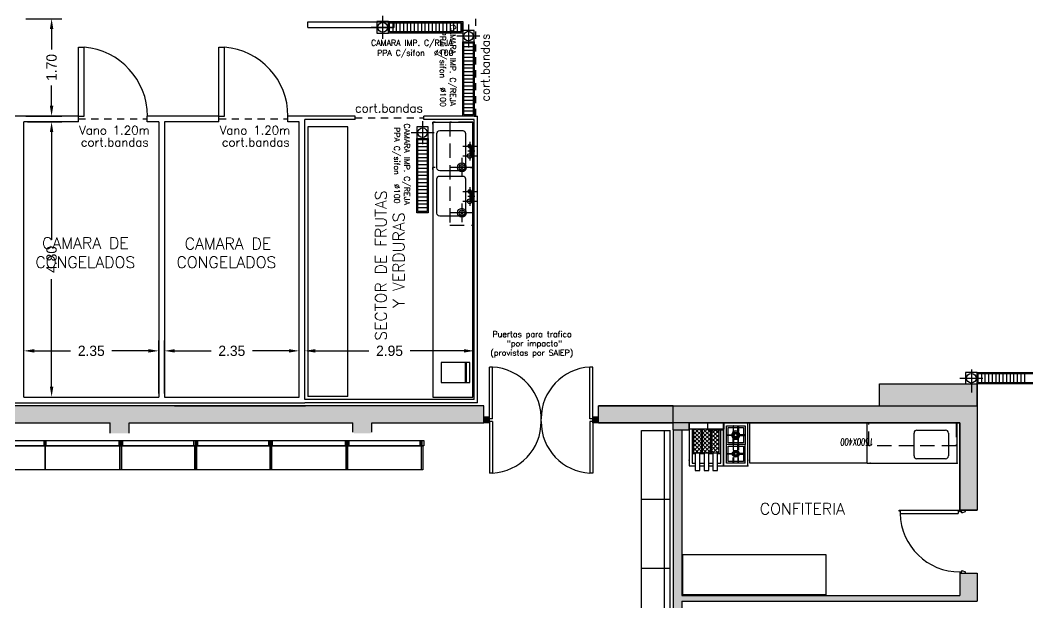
# Model space of a CAD drawing. Header units: metres. Extents: x 95 to 486, y 2972 to 3465.
# Drawn here: x 199.8 to 217.37, y 3406.14 to 3416.3 of the extents above; entities that cross this region are included whole.
import ezdxf
from ezdxf.enums import TextEntityAlignment as Align

# ---------------------------------------------------------------- set-up
doc = ezdxf.new("R2010")
doc.units = ezdxf.units.M
doc.linetypes.add('HIDDEN', pattern=[0.375, 0.25, -0.125])
doc.linetypes.add('HIDDEN2', pattern=[0.1875, 0.125, -0.0625])
for name, color, linetype in [('0_CAMARAS', 4, 'Continuous'), ('0_MUROS', 7, 'Continuous'), ('0_PUERTAS-VENTANAS', 3, 'Continuous'), ('C_COTAS', 5, 'Continuous'), ('E_EXHIBIDORAS', 1, 'Continuous'), ('E_GONDOLAS', 1, 'Continuous'), ('E_INOXIGAS', 1, 'Continuous'), ('I_DESAGUES', 224, 'Continuous'), ('T_TEXTOS', 3, 'Continuous'), ('T_TEXTOS-EQUIPAMIENTO', 5, 'Continuous')]:
    doc.layers.add(name, color=color, linetype=linetype)
doc.styles.add('ROMANS', font='romans.shx', dxfattribs={"width": 0.8, "height": 0.15})
doc.dimstyles.new('STANDARD$0', dxfattribs={"dimtxt": 0.2, "dimasz": 0.18, "dimexe": 0.18, "dimexo": 0.0625, "dimgap": 0.09, "dimtad": 0, "dimzin": 0, "dimdsep": 46, "dimtxsty": 'ROMANS', "dimblk": 'OBLIQUE', "dimsah": 1, "dimcen": 0.09, "dimse1": 1, "dimse2": 1, "dimadec": 0, "dimazin": 0, "dimtfac": 1, "dimtofl": 0, "dimtmove": 0, "dimatfit": 3, "dimldrblk": 'OBLIQUE', "dimfxl": 1, "dimtolj": 1, "dimtzin": 0, "dimarcsym": 0})

# ---------------------------------------------------------------- blocks, each defined once
blk = doc.blocks.new('*X149')
at = {"color": 0}
for p, q in [((6.36, 4.804), (6.451, 4.895)), ((6.36, 4.875), (6.38, 4.895)), ((6.503, 4.74), (6.36, 4.883)), ((6.36, 4.734), (6.503, 4.876)), ((6.503, 4.67), (6.36, 4.812)), ((6.36, 4.663), (6.503, 4.805)), ((6.503, 4.811), (6.419, 4.895)), ((6.503, 4.882), (6.489, 4.895)), ((6.503, 4.599), (6.36, 4.742)), ((6.36, 4.592), (6.503, 4.735)), ((6.503, 4.528), (6.36, 4.671)), ((6.36, 4.522), (6.503, 4.664)), ((6.48, 4.48), (6.36, 4.6)), ((6.389, 4.48), (6.503, 4.593)), ((6.409, 4.48), (6.36, 4.529)), ((6.46, 4.48), (6.503, 4.523))]:
    blk.add_line(p, q, dxfattribs=at)
blk = doc.blocks.new('*X148')
at = {"color": 0}
for p, q in [((6.23, 1.846), (6.319, 1.935)), ((6.23, 1.917), (6.248, 1.935)), ((6.247, 1.792), (6.39, 1.935)), ((6.41, 1.792), (6.267, 1.935)), ((6.318, 1.792), (6.46, 1.935)), ((6.481, 1.792), (6.338, 1.935)), ((6.389, 1.792), (6.531, 1.935)), ((6.551, 1.792), (6.409, 1.935)), ((6.459, 1.792), (6.602, 1.935)), ((6.622, 1.792), (6.48, 1.935)), ((6.645, 1.84), (6.55, 1.935)), ((6.645, 1.911), (6.621, 1.935)), ((6.339, 1.792), (6.23, 1.902)), ((6.269, 1.792), (6.23, 1.831)), ((6.23, 1.705), (6.308, 1.782)), ((6.23, 1.775), (6.237, 1.782)), ((6.35, 1.64), (6.23, 1.76)), ((6.236, 1.64), (6.379, 1.782)), ((6.421, 1.64), (6.279, 1.782)), ((6.307, 1.64), (6.449, 1.782)), ((6.492, 1.64), (6.349, 1.782)), ((6.378, 1.64), (6.52, 1.782)), ((6.562, 1.64), (6.42, 1.782)), ((6.448, 1.64), (6.591, 1.782)), ((6.633, 1.64), (6.491, 1.782)), ((6.519, 1.64), (6.645, 1.766)), ((6.53, 1.792), (6.645, 1.907)), ((6.645, 1.699), (6.561, 1.782)), ((6.601, 1.792), (6.645, 1.837)), ((6.645, 1.77), (6.632, 1.782)), ((6.28, 1.64), (6.23, 1.69)), ((6.59, 1.64), (6.645, 1.695))]:
    blk.add_line(p, q, dxfattribs=at)
blk = doc.blocks.new('*D264')
at = {"layer": 'C_COTAS', "color": 0, "lineweight": -2, "transparency": 16777216}
for p, q in [((199.87, 3409.789), (199.87, 3410.712)), ((202.22, 3409.789), (202.22, 3410.712)), ((200.05, 3410.532), (200.685, 3410.532)), ((202.04, 3410.532), (201.405, 3410.532))]:
    blk.add_line(p, q, dxfattribs=at)
at = {"layer": 'C_COTAS', "color": 0, "transparency": 16777216}
for points in [[(200.05, 3410.562), (200.05, 3410.502), (199.87, 3410.532)], [(202.04, 3410.562), (202.04, 3410.502), (202.22, 3410.532)]]:
    blk.add_solid(points, dxfattribs=at)
at = {"layer": 'DEFPOINTS', "color": 0, "transparency": 16777216}
for p in [(202.22, 3410.532), (199.87, 3409.726), (202.22, 3409.726)]:
    blk.add_point(p, dxfattribs=at)
at = {"layer": 'C_COTAS', "color": 0, "transparency": 16777216, "insert": (201.045, 3410.532), "char_height": 0.18, "attachment_point": 5}
blk.add_mtext('\\A1;2.35', dxfattribs=at)
blk = doc.blocks.new('*D265')
at = {"layer": 'C_COTAS', "color": 0, "lineweight": -2, "transparency": 16777216}
for p, q in [((202.32, 3409.789), (202.32, 3410.712)), ((204.67, 3409.789), (204.67, 3410.712)), ((202.5, 3410.532), (203.135, 3410.532)), ((204.49, 3410.532), (203.855, 3410.532))]:
    blk.add_line(p, q, dxfattribs=at)
at = {"layer": 'C_COTAS', "color": 0, "transparency": 16777216}
for points in [[(202.5, 3410.562), (202.5, 3410.502), (202.32, 3410.532)], [(204.49, 3410.562), (204.49, 3410.502), (204.67, 3410.532)]]:
    blk.add_solid(points, dxfattribs=at)
at = {"layer": 'DEFPOINTS', "color": 0, "transparency": 16777216}
for p in [(204.67, 3410.532), (202.32, 3409.726), (204.67, 3409.726)]:
    blk.add_point(p, dxfattribs=at)
at = {"layer": 'C_COTAS', "color": 0, "transparency": 16777216, "insert": (203.495, 3410.532), "char_height": 0.18, "attachment_point": 5}
blk.add_mtext('\\A1;2.35', dxfattribs=at)
blk = doc.blocks.new('*D266')
at = {"layer": 'C_COTAS', "color": 0, "lineweight": -2, "transparency": 16777216}
for p, q in [((204.77, 3409.749), (204.77, 3410.712)), ((207.72, 3409.749), (207.72, 3410.712)), ((204.95, 3410.532), (205.885, 3410.532)), ((207.54, 3410.532), (206.605, 3410.532))]:
    blk.add_line(p, q, dxfattribs=at)
at = {"layer": 'C_COTAS', "color": 0, "transparency": 16777216}
for points in [[(204.95, 3410.562), (204.95, 3410.502), (204.77, 3410.532)], [(207.54, 3410.562), (207.54, 3410.502), (207.72, 3410.532)]]:
    blk.add_solid(points, dxfattribs=at)
at = {"layer": 'DEFPOINTS', "color": 0, "transparency": 16777216}
for p in [(207.72, 3410.532), (204.77, 3409.686), (207.72, 3409.686)]:
    blk.add_point(p, dxfattribs=at)
at = {"layer": 'C_COTAS', "color": 0, "transparency": 16777216, "insert": (206.245, 3410.532), "char_height": 0.18, "attachment_point": 5}
blk.add_mtext('\\A1;2.95', dxfattribs=at)
blk = doc.blocks.new('*D267')
at = {"layer": 'C_COTAS', "color": 0, "lineweight": -2, "transparency": 16777216}
for p, q in [((199.932, 3414.526), (200.533, 3414.526)), ((200.353, 3414.346), (200.353, 3412.471)), ((200.353, 3409.906), (200.353, 3411.781)), ((199.932, 3409.726), (200.533, 3409.726))]:
    blk.add_line(p, q, dxfattribs=at)
at = {"layer": 'C_COTAS', "color": 0, "transparency": 16777216}
for points in [[(200.323, 3414.346), (200.383, 3414.346), (200.353, 3414.526)], [(200.323, 3409.906), (200.383, 3409.906), (200.353, 3409.726)]]:
    blk.add_solid(points, dxfattribs=at)
at = {"layer": 'DEFPOINTS', "color": 0, "transparency": 16777216}
for p in [(199.87, 3414.526), (200.353, 3414.526), (199.87, 3409.726)]:
    blk.add_point(p, dxfattribs=at)
at = {"layer": 'C_COTAS', "color": 0, "transparency": 16777216, "insert": (200.353, 3412.126), "char_height": 0.18, "attachment_point": 5, "rotation": 90}
blk.add_mtext('\\A1;4.80', dxfattribs=at)
blk = doc.blocks.new('*D268')
at = {"layer": 'C_COTAS', "color": 0, "lineweight": -2, "transparency": 16777216}
for p, q in [((199.902, 3416.324), (200.533, 3416.324)), ((200.353, 3416.144), (200.353, 3415.79)), ((200.353, 3414.806), (200.353, 3415.16)), ((199.902, 3414.626), (200.533, 3414.626))]:
    blk.add_line(p, q, dxfattribs=at)
at = {"layer": 'C_COTAS', "color": 0, "transparency": 16777216}
for points in [[(200.323, 3416.144), (200.383, 3416.144), (200.353, 3416.324)], [(200.323, 3414.806), (200.383, 3414.806), (200.353, 3414.626)]]:
    blk.add_solid(points, dxfattribs=at)
at = {"layer": 'DEFPOINTS', "color": 0, "transparency": 16777216}
for p in [(199.84, 3416.324), (200.353, 3416.324), (199.84, 3414.626)]:
    blk.add_point(p, dxfattribs=at)
at = {"layer": 'C_COTAS', "color": 0, "transparency": 16777216, "insert": (200.353, 3415.475), "char_height": 0.18, "attachment_point": 5, "rotation": 90}
blk.add_mtext('\\A1;1.70', dxfattribs=at)
blk = doc.blocks.new('BALANZA')
at = {"color": 3}
for p, q in [((0, -0.06), (0.35, -0.06)), ((0, -0.08), (0.35, -0.08))]:
    blk.add_line(p, q, dxfattribs=at)
blk.add_lwpolyline([(0, -0.5), (0, 0), (0.35, 0), (0.35, -0.5)], close=True, dxfattribs=at)
blk = doc.blocks.new('70X50')
at = {"color": 1}
for p, q in [((0.037, 0), (0, 0)), ((0, -0.042), (0, 0)), ((0.419, -0.177), (0.419, 0.07)), ((0.5, -0.088), (0.5, 0.032)), ((0.591, -0.177), (0.591, 0.078)), ((0.345, -0.056), (0.489, -0.056)), ((0.435, -0.028), (0.575, -0.028)), ((0.517, -0.056), (0.669, -0.056)), ((0.79, -0.018), (0.79, -0.383)), ((0.627, -0.191), (0.953, -0.191)), ((0, -0.658), (0, -0.7)), ((0.037, -0.7), (0, -0.7))]:
    blk.add_line(p, q, dxfattribs=at)
at = {"color": 3}
blk.add_lwpolyline([(0.15, -0.578), (0.15, -0.178, -0.414214), (0.2, -0.128), (0.8, -0.128, -0.414214), (0.85, -0.178), (0.85, -0.578, -0.414214), (0.8, -0.628), (0.2, -0.628, -0.414214)], format="xyb", close=True, dxfattribs=at)
at = {"color": 4, "const_width": 0.0407}
blk.add_lwpolyline([(0.399, -0.056, 1), (0.439, -0.056, 1)], format="xyb", close=True, dxfattribs=at)
at = {"color": 4, "const_width": 0.008}
for points in [[(0.845, -0.138), (0.735, -0.244)], [(0.737, -0.137), (0.847, -0.242)]]:
    blk.add_lwpolyline(points, dxfattribs=at)
at = {"color": 4}
for centre, radius in [((0.591, -0.056), 0.0407), ((0.79, -0.191), 0.0764)]:
    blk.add_circle(centre, radius, dxfattribs=at)
at = {"color": 2}
blk.add_circle((0.79, -0.188), 0.05, dxfattribs=at)

msp = doc.modelspace()

# ---------------------------------------------------------------- hatches: boundary and pattern name
at = {"layer": '0_MUROS'}
h = msp.add_hatch(color=256, dxfattribs=at)
h.paths.add_polyline_path([(216.4886, 3409.5745), (211.1886, 3409.5745), (211.1886, 3409.1545), (211.4686, 3409.1545), (211.4686, 3409.2745), (212.0686, 3409.2745), (213.8464, 3409.2745), (216.1886, 3409.2745), (216.1886, 3407.7545), (216.4886, 3407.7545)])
h.paths.add_polyline_path([(216.4886, 3409.9545), (216.2886, 3409.9545), (214.7846, 3409.9545), (214.7846, 3409.5745), (216.4886, 3409.5745)])
h.paths.add_polyline_path([(236.2786, 3409.9545), (217.6886, 3409.9545), (217.6886, 3409.5745), (220.8386, 3409.5745), (220.8386, 3409.6945), (224.9386, 3409.6945), (224.9386, 3409.5745), (225.2986, 3409.5745), (225.2986, 3409.6945), (230.4586, 3409.6945), (230.4586, 3409.5745), (230.7786, 3409.5745), (230.7786, 3409.6945), (235.9886, 3409.6945), (235.9886, 3404.3545), (236.3086, 3404.3545), (236.3086, 3404.7145), (236.3586, 3404.7145), (236.3586, 3404.8945), (236.2286, 3404.8945), (236.2286, 3409.3745), (236.3786, 3409.3745), (236.3786, 3409.7745), (236.2786, 3409.7745)])
h.paths.add_polyline_path([(230.6386, 3404.5395), (230.4586, 3404.5395), (230.4586, 3399.8795), (230.6386, 3399.8795)])
h.paths.add_polyline_path([(235.9886, 3409.6945), (235.8186, 3409.6945), (235.8186, 3409.3545), (235.9886, 3409.3545)], flags=16)
for points in [[(201.3746, 3409.2745), (201.3746, 3409.0945), (201.7046, 3409.0945), (201.7046, 3409.2745), (205.6046, 3409.2745), (205.6046, 3409.1145), (205.6246, 3409.0945), (205.9146, 3409.0945), (205.9346, 3409.1145), (205.9346, 3409.2745), (207.8886, 3409.2745), (207.8886, 3409.5745), (192.5599, 3409.5745), (192.5599, 3409.2745), (195.6046, 3409.2745), (195.6046, 3409.1745), (195.6246, 3409.1545), (195.8646, 3409.1545), (195.8846, 3409.1745), (195.8846, 3409.2745)], [(209.8886, 3409.5745), (209.8886, 3409.2745), (211.1886, 3409.2745), (211.1886, 3409.5745)], [(211.1886, 3398.3445), (216.4886, 3398.3445), (216.4886, 3404.9645), (215.3886, 3404.9645), (215.3886, 3404.8145), (216.1886, 3404.8145), (216.1886, 3398.4445), (211.3586, 3398.4445), (211.3586, 3404.8145), (212.0586, 3404.8145), (214.6386, 3404.8145), (214.6386, 3404.9645), (211.3386, 3404.9645), (211.3386, 3406.1645), (216.4886, 3406.1645), (216.4886, 3406.6545), (216.1886, 3406.6545), (216.1886, 3406.2645), (211.3386, 3406.2645), (211.3386, 3407.0645), (211.3386, 3409.1545), (211.1886, 3409.1545)]]:
    msp.add_hatch(color=256, dxfattribs=at).paths.add_polyline_path(points)

# ---------------------------------------------------------------- linework, layer by layer
at = {"layer": '0_CAMARAS'}
for p, q in [((204.8199, 3416.2718), (206.3199, 3416.2718)), ((204.8199, 3416.1718), (204.8199, 3416.2718)), ((204.8199, 3416.1718), (206.3199, 3416.1718)), ((206.3199, 3416.2718), (206.3199, 3416.1718)), ((200.8199, 3415.8262), (200.9199, 3415.8262)), ((200.8199, 3414.6262), (200.8199, 3415.8262)), ((200.9199, 3414.6262), (200.9199, 3415.8262)), ((203.2699, 3414.6262), (203.2699, 3415.8262)), ((203.2699, 3415.8262), (203.3699, 3415.8262)), ((203.3699, 3414.6262), (203.3699, 3415.8262)), ((200.8199, 3414.6262), (199.5099, 3414.6262)), ((200.8199, 3414.5262), (200.8199, 3414.6262)), ((200.8199, 3414.6262), (200.9199, 3414.6262)), ((203.2699, 3414.6262), (202.0199, 3414.6262)), ((202.0199, 3414.5262), (202.0199, 3414.6262)), ((203.2699, 3414.6262), (203.3699, 3414.6262)), ((203.2699, 3414.5262), (203.2699, 3414.6262)), ((204.4699, 3414.5262), (204.4699, 3414.6262)), ((205.6449, 3414.6262), (204.4699, 3414.6262)), ((205.6449, 3414.5662), (205.6449, 3414.6262)), ((205.6449, 3414.5662), (205.6449, 3414.6262)), ((207.7199, 3414.6262), (206.8449, 3414.6262)), ((206.8449, 3414.5662), (206.8449, 3414.6262)), ((207.7199, 3414.6262), (207.7799, 3414.6262)), ((207.7799, 3409.6262), (207.7799, 3414.6262)), ((199.8699, 3409.7262), (199.8699, 3414.5262)), ((200.8199, 3414.5262), (199.8699, 3414.5262)), ((202.2199, 3414.5262), (202.0199, 3414.5262)), ((202.2199, 3414.5262), (202.2199, 3409.7262)), ((203.2699, 3414.5262), (202.3199, 3414.5262)), ((202.3199, 3414.5262), (202.3199, 3409.7262)), ((204.6699, 3414.5262), (204.4699, 3414.5262)), ((204.6699, 3409.7262), (204.6699, 3414.5262)), ((204.7699, 3409.6862), (204.7699, 3414.5662)), ((205.6449, 3414.5662), (204.7699, 3414.5662)), ((207.7199, 3414.5662), (206.8449, 3414.5662)), ((207.7199, 3409.6862), (207.7199, 3414.5662)), ((199.8699, 3409.7262), (202.2199, 3409.7262)), ((202.3199, 3409.7262), (204.6699, 3409.7262)), ((207.7199, 3409.6862), (204.7699, 3409.6862)), ((195.3786, 3409.6262), (202.8799, 3409.6262)), ((199.7699, 3409.6262), (204.7699, 3409.6262)), ((207.7799, 3409.6262), (204.7699, 3409.6262)), ((211.8936, 3409.2745), (211.7936, 3409.2745))]:
    msp.add_line(p, q, dxfattribs=at)
at = {"layer": '0_CAMARAS', "color": 3, "linetype": 'HIDDEN2'}
for p, q in [((207.7499, 3414.6262), (207.7499, 3416.3245)), ((200.8199, 3414.5762), (202.0199, 3414.5762)), ((203.2699, 3414.5762), (204.4699, 3414.5762)), ((205.6449, 3414.5962), (206.8449, 3414.5962))]:
    msp.add_line(p, q, dxfattribs=at)
at = {"layer": '0_CAMARAS', "color": 5}
for centre in [(200.8199, 3414.6262), (203.2699, 3414.6262)]:
    msp.add_arc(centre, 1.2042, 0, 85.23636, dxfattribs=at)
at = {"layer": '0_MUROS'}
for p, q in [((214.7846, 3409.9545), (216.4886, 3409.9545)), ((214.7846, 3409.5745), (214.7846, 3409.9545)), ((216.4886, 3409.5745), (216.4886, 3409.9545)), ((207.8886, 3409.5745), (192.5599, 3409.5745)), ((202.4946, 3409.5745), (204.7786, 3409.5745)), ((207.8886, 3409.2745), (207.8886, 3409.5745)), ((211.1886, 3409.5745), (209.8886, 3409.5745)), ((209.8886, 3409.2745), (209.8886, 3409.5745)), ((211.1886, 3409.5745), (216.4886, 3409.5745)), ((211.1886, 3409.1545), (211.1886, 3409.5745)), ((216.4886, 3409.5745), (216.4886, 3407.7545)), ((207.9886, 3409.3745), (207.8886, 3409.3745)), ((209.8886, 3409.3745), (209.7886, 3409.3745)), ((195.8846, 3409.2745), (201.3746, 3409.2745)), ((201.3746, 3409.0945), (201.3746, 3409.2745)), ((201.7046, 3409.0945), (201.7046, 3409.2745)), ((201.7046, 3409.2745), (205.6046, 3409.2745)), ((205.6046, 3409.1145), (205.6046, 3409.2745)), ((205.9346, 3409.2745), (207.8886, 3409.2745)), ((205.9346, 3409.1145), (205.9346, 3409.2745)), ((207.9886, 3409.2745), (207.8886, 3409.2745)), ((209.8886, 3409.2745), (209.7886, 3409.2745)), ((209.8886, 3409.2745), (211.1886, 3409.2745)), ((211.1886, 3409.2745), (211.1886, 3409.2745)), ((211.1886, 3409.1545), (211.1886, 3398.3445)), ((211.1886, 3409.1545), (211.4686, 3409.1545)), ((211.3386, 3409.1545), (211.3386, 3407.0645)), ((211.4686, 3409.2745), (216.1886, 3409.2745)), ((211.4686, 3409.1545), (211.4686, 3409.2745)), ((211.7964, 3409.1745), (211.7964, 3409.2745)), ((211.8164, 3409.1545), (211.7964, 3409.1745)), ((211.8164, 3409.1545), (212.0564, 3409.1545)), ((212.0764, 3409.1745), (212.0564, 3409.1545)), ((212.0764, 3409.1745), (212.0764, 3409.2745)), ((212.0764, 3409.2745), (213.8464, 3409.2745)), ((216.1886, 3409.2745), (216.1886, 3407.7545)), ((216.1886, 3407.7545), (216.4886, 3407.7545)), ((211.3386, 3407.0645), (211.3386, 3406.2645)), ((216.1886, 3406.6545), (216.1886, 3406.2645)), ((216.1886, 3406.6545), (216.4886, 3406.6545)), ((216.4886, 3406.6545), (216.4886, 3406.1645)), ((211.3386, 3406.2645), (216.1886, 3406.2645)), ((211.3386, 3406.1645), (216.4886, 3406.1645)), ((211.3386, 3406.1645), (211.3386, 3404.9645))]:
    msp.add_line(p, q, dxfattribs=at)
at = {"layer": '0_MUROS', "ltscale": 0.25}
for p, q in [((209.8886, 3409.3745), (209.8886, 3409.5745)), ((209.7886, 3409.2745), (209.7886, 3409.3745)), ((209.7886, 3409.3745), (209.8886, 3409.3745))]:
    msp.add_line(p, q, dxfattribs=at)
msp.add_lwpolyline([(209.7886, 3409.3745), (209.8886, 3409.3745), (209.8886, 3409.5745), (214.7846, 3409.5745), (214.7846, 3409.9545), (216.4886, 3409.9545), (216.4886, 3407.7545), (216.1886, 3407.7545), (216.1886, 3409.2745), (209.7886, 3409.2745), (209.7886, 3409.3745)], dxfattribs=at)
at = {"layer": '0_MUROS'}
for points in [[(207.8886, 3409.2745), (207.8886, 3409.3745), (207.9886, 3409.2745), (207.9886, 3409.3745)], [(209.7886, 3409.3745), (209.8886, 3409.3745), (209.7886, 3409.2745), (209.8886, 3409.2745)]]:
    msp.add_solid(points, dxfattribs=at)
at = {"layer": '0_PUERTAS-VENTANAS'}
for p, q in [((207.9886, 3409.3495), (207.9886, 3410.2495)), ((208.0386, 3410.2495), (207.9886, 3410.2495)), ((208.0386, 3409.3495), (208.0386, 3410.2495)), ((209.7386, 3409.3495), (209.7386, 3410.2495)), ((209.7886, 3410.2495), (209.7386, 3410.2495)), ((209.7886, 3409.3495), (209.7886, 3410.2495)), ((208.0386, 3409.3495), (207.9886, 3409.3495)), ((207.9886, 3409.2995), (207.9886, 3409.3495)), ((209.7886, 3409.3495), (209.7386, 3409.3495)), ((209.7886, 3409.2995), (209.7886, 3409.3495)), ((208.0386, 3409.2995), (207.9886, 3409.2995)), ((207.9886, 3409.2995), (207.9886, 3408.3995)), ((208.0386, 3409.2995), (208.0386, 3408.3995)), ((209.7886, 3409.2995), (209.7386, 3409.2995)), ((209.7386, 3409.2995), (209.7386, 3408.3995)), ((209.7886, 3409.2995), (209.7886, 3408.3995)), ((208.0386, 3408.3995), (207.9886, 3408.3995)), ((209.7886, 3408.3995), (209.7386, 3408.3995)), ((215.1268, 3407.7525), (216.1784, 3407.7525)), ((215.1268, 3407.7387), (215.1268, 3407.7525)), ((215.1455, 3407.7387), (215.1268, 3407.7387)), ((215.1455, 3407.7387), (215.1455, 3407.6943)), ((216.1597, 3407.7387), (216.1784, 3407.7387)), ((216.1597, 3407.7387), (216.1597, 3407.6943)), ((216.1784, 3407.7387), (216.1784, 3407.7525)), ((216.1886, 3407.7295), (216.1886, 3407.7545)), ((216.1886, 3407.7295), (216.2206, 3407.7295)), ((216.2206, 3407.7045), (216.2886, 3407.7295)), ((216.2206, 3407.7045), (216.2206, 3407.7295)), ((216.2886, 3407.7295), (216.2886, 3407.7545)), ((215.1455, 3407.6943), (216.1597, 3407.6943)), ((216.1886, 3406.6795), (216.1886, 3406.6545)), ((216.1886, 3406.6795), (216.2206, 3406.6795)), ((216.2206, 3406.7045), (216.2886, 3406.6795)), ((216.2206, 3406.6795), (216.2206, 3406.7045)), ((216.2886, 3406.6545), (216.2886, 3406.6795))]:
    msp.add_line(p, q, dxfattribs=at)
msp.add_circle((216.1849, 3407.7456), 0.00367, dxfattribs=at)
at = {"layer": '0_PUERTAS-VENTANAS', "color": 5}
for centre, radius, start, end in [((207.9901, 3409.3508), 0.9, 356.73175, 86.90859), ((209.7886, 3409.3508), 0.9, 93.18467, 180.08848), ((207.9886, 3409.2981), 0.9, 273.18467, 0.08848), ((209.7886, 3409.2981), 0.9, 179.91152, 266.81533), ((216.1886, 3407.72), 1.0434, 181.40804, 270)]:
    msp.add_arc(centre, radius, start, end, dxfattribs=at)
at = {"layer": '0_PUERTAS-VENTANAS'}
msp.add_arc((216.3445, 3407.7424), 1.1992, 180.17647, 181.12799, dxfattribs=at)
at = {"layer": 'E_EXHIBIDORAS', "color": 3}
for points in [[(202.8351, 3408.9677), (202.8651, 3408.9677), (202.8651, 3408.8777), (202.8351, 3408.8777)], [(204.1401, 3408.9677), (204.1701, 3408.9677), (204.1701, 3408.8777), (204.1401, 3408.8777)], [(204.1401, 3408.9677), (204.1701, 3408.9677), (204.1701, 3408.8777), (204.1401, 3408.8777)], [(205.4751, 3408.9677), (205.5051, 3408.9677), (205.5051, 3408.8777), (205.4751, 3408.8777)], [(205.4751, 3408.9677), (205.5051, 3408.9677), (205.5051, 3408.8777), (205.4751, 3408.8777)], [(206.7801, 3408.9677), (206.8101, 3408.9677), (206.8101, 3408.8777), (206.7801, 3408.8777)], [(206.7801, 3408.9677), (206.8101, 3408.9677), (206.8101, 3408.8777), (206.7801, 3408.8777)]]:
    msp.add_lwpolyline(points, close=True, dxfattribs=at)
at = {"layer": 'E_GONDOLAS'}
for p, q in [((210.6386, 3398.3445), (210.6386, 3409.1445)), ((210.6386, 3409.1445), (211.1386, 3409.1445)), ((211.0386, 3398.3445), (211.0386, 3409.1445)), ((211.1386, 3398.3445), (211.1386, 3409.1445)), ((210.6386, 3407.9445), (211.1386, 3407.9445)), ((210.6386, 3406.7445), (211.1386, 3406.7445))]:
    msp.add_line(p, q, dxfattribs=at)
at = {"layer": 'E_GONDOLAS', "color": 3}
for points in [[(198.9501, 3408.9677), (200.2251, 3408.9677), (200.2251, 3408.8777), (198.9501, 3408.8777)], [(200.2251, 3408.9677), (200.2551, 3408.9677), (200.2551, 3408.8777), (200.2251, 3408.8777)], [(200.2251, 3408.9677), (200.2551, 3408.9677), (200.2551, 3408.8777), (200.2251, 3408.8777)], [(200.2251, 3408.9677), (200.2551, 3408.9677), (200.2551, 3408.8777), (200.2251, 3408.8777)], [(200.2251, 3408.9677), (200.2551, 3408.9677), (200.2551, 3408.8777), (200.2251, 3408.8777)], [(200.2251, 3408.9677), (200.2551, 3408.9677), (200.2551, 3408.8777), (200.2251, 3408.8777)], [(200.2251, 3408.9677), (200.2551, 3408.9677), (200.2551, 3408.8777), (200.2251, 3408.8777)], [(200.2551, 3408.9677), (201.5301, 3408.9677), (201.5301, 3408.8777), (200.2551, 3408.8777)], [(200.2551, 3408.9677), (201.5301, 3408.9677), (201.5301, 3408.8777), (200.2551, 3408.8777)], [(200.2551, 3408.9677), (201.5301, 3408.9677), (201.5301, 3408.8777), (200.2551, 3408.8777)], [(201.5301, 3408.9677), (201.5601, 3408.9677), (201.5601, 3408.8777), (201.5301, 3408.8777)], [(201.5301, 3408.9677), (201.5601, 3408.9677), (201.5601, 3408.8777), (201.5301, 3408.8777)], [(201.5301, 3408.9677), (201.5601, 3408.9677), (201.5601, 3408.8777), (201.5301, 3408.8777)], [(201.5301, 3408.9677), (201.5601, 3408.9677), (201.5601, 3408.8777), (201.5301, 3408.8777)], [(201.5301, 3408.9677), (201.5601, 3408.9677), (201.5601, 3408.8777), (201.5301, 3408.8777)], [(201.5301, 3408.9677), (201.5601, 3408.9677), (201.5601, 3408.8777), (201.5301, 3408.8777)], [(201.5601, 3408.9677), (202.8351, 3408.9677), (202.8351, 3408.8777), (201.5601, 3408.8777)], [(201.5601, 3408.9677), (202.8351, 3408.9677), (202.8351, 3408.8777), (201.5601, 3408.8777)], [(201.5601, 3408.9677), (202.8351, 3408.9677), (202.8351, 3408.8777), (201.5601, 3408.8777)], [(201.5601, 3408.9677), (201.5901, 3408.9677), (201.5901, 3408.8777), (201.5601, 3408.8777)], [(201.5601, 3408.9677), (201.5901, 3408.9677), (201.5901, 3408.8777), (201.5601, 3408.8777)], [(201.5901, 3408.9677), (202.8651, 3408.9677), (202.8651, 3408.8777), (201.5901, 3408.8777)], [(202.8351, 3408.9677), (202.8651, 3408.9677), (202.8651, 3408.8777), (202.8351, 3408.8777)], [(202.8351, 3408.9677), (202.8651, 3408.9677), (202.8651, 3408.8777), (202.8351, 3408.8777)], [(202.8351, 3408.9677), (202.8651, 3408.9677), (202.8651, 3408.8777), (202.8351, 3408.8777)], [(202.8351, 3408.9677), (202.8651, 3408.9677), (202.8651, 3408.8777), (202.8351, 3408.8777)], [(202.8651, 3408.9677), (204.1401, 3408.9677), (204.1401, 3408.8777), (202.8651, 3408.8777)], [(202.8651, 3408.9677), (204.1401, 3408.9677), (204.1401, 3408.8777), (202.8651, 3408.8777)], [(202.8651, 3408.9677), (202.8951, 3408.9677), (202.8951, 3408.8777), (202.8651, 3408.8777)], [(202.8651, 3408.9677), (202.8951, 3408.9677), (202.8951, 3408.8777), (202.8651, 3408.8777)], [(202.8951, 3408.9677), (204.1701, 3408.9677), (204.1701, 3408.8777), (202.8951, 3408.8777)], [(204.1701, 3408.9677), (204.2001, 3408.9677), (204.2001, 3408.8777), (204.1701, 3408.8777)], [(204.1701, 3408.9677), (204.2001, 3408.9677), (204.2001, 3408.8777), (204.1701, 3408.8777)], [(204.2001, 3408.9677), (205.4751, 3408.9677), (205.4751, 3408.8777), (204.2001, 3408.8777)], [(205.4751, 3408.9677), (205.5051, 3408.9677), (205.5051, 3408.8777), (205.4751, 3408.8777)], [(205.4751, 3408.9677), (205.5051, 3408.9677), (205.5051, 3408.8777), (205.4751, 3408.8777)], [(205.4751, 3408.9677), (205.5051, 3408.9677), (205.5051, 3408.8777), (205.4751, 3408.8777)], [(205.4751, 3408.9677), (205.5051, 3408.9677), (205.5051, 3408.8777), (205.4751, 3408.8777)], [(205.5051, 3408.9677), (206.7801, 3408.9677), (206.7801, 3408.8777), (205.5051, 3408.8777)], [(205.5051, 3408.9677), (206.7801, 3408.9677), (206.7801, 3408.8777), (205.5051, 3408.8777)], [(205.5051, 3408.9677), (205.5351, 3408.9677), (205.5351, 3408.8777), (205.5051, 3408.8777)], [(205.5051, 3408.9677), (205.5351, 3408.9677), (205.5351, 3408.8777), (205.5051, 3408.8777)], [(205.5351, 3408.9677), (206.8101, 3408.9677), (206.8101, 3408.8777), (205.5351, 3408.8777)], [(206.8101, 3408.9677), (206.8401, 3408.9677), (206.8401, 3408.8777), (206.8101, 3408.8777)], [(206.8101, 3408.9677), (206.8401, 3408.9677), (206.8401, 3408.8777), (206.8101, 3408.8777)]]:
    msp.add_lwpolyline(points, close=True, dxfattribs=at)
at = {"layer": 'E_GONDOLAS'}
for points in [[(198.9351, 3408.8777), (200.2401, 3408.8777), (200.2401, 3408.4577), (198.9351, 3408.4577)], [(200.2401, 3408.8777), (201.5451, 3408.8777), (201.5451, 3408.4577), (200.2401, 3408.4577)], [(200.2401, 3408.8777), (201.5451, 3408.8777), (201.5451, 3408.4577), (200.2401, 3408.4577)], [(200.2401, 3408.8777), (201.5451, 3408.8777), (201.5451, 3408.4577), (200.2401, 3408.4577)], [(201.5451, 3408.8777), (202.8501, 3408.8777), (202.8501, 3408.4577), (201.5451, 3408.4577)], [(201.5451, 3408.8777), (202.8501, 3408.8777), (202.8501, 3408.4577), (201.5451, 3408.4577)], [(201.5451, 3408.8777), (202.8501, 3408.8777), (202.8501, 3408.4577), (201.5451, 3408.4577)], [(201.5751, 3408.8777), (202.8801, 3408.8777), (202.8801, 3408.4577), (201.5751, 3408.4577)], [(202.8501, 3408.8777), (204.1551, 3408.8777), (204.1551, 3408.4577), (202.8501, 3408.4577)], [(202.8501, 3408.8777), (204.1551, 3408.8777), (204.1551, 3408.4577), (202.8501, 3408.4577)], [(202.8801, 3408.8777), (204.1851, 3408.8777), (204.1851, 3408.4577), (202.8801, 3408.4577)], [(204.1851, 3408.8777), (205.4901, 3408.8777), (205.4901, 3408.4577), (204.1851, 3408.4577)], [(205.4901, 3408.8777), (206.7951, 3408.8777), (206.7951, 3408.4577), (205.4901, 3408.4577)], [(205.4901, 3408.8777), (206.7951, 3408.8777), (206.7951, 3408.4577), (205.4901, 3408.4577)], [(205.5201, 3408.8777), (206.8251, 3408.8777), (206.8251, 3408.4577), (205.5201, 3408.4577)]]:
    msp.add_lwpolyline(points, close=True, dxfattribs=at)
at = {"layer": 'E_INOXIGAS'}
for p, q in [((204.8199, 3414.4362), (204.8199, 3409.7362)), ((205.5199, 3414.4362), (204.8199, 3414.4362)), ((205.5199, 3409.7362), (205.5199, 3414.4362)), ((206.9979, 3414.5226), (206.9979, 3409.7226)), ((206.9979, 3414.5226), (207.6979, 3414.5226)), ((207.6979, 3409.7226), (207.6979, 3414.5226)), ((205.5199, 3409.7362), (204.8199, 3409.7362)), ((206.9979, 3409.7226), (207.6979, 3409.7226)), ((211.4686, 3409.1745), (212.0686, 3409.1745)), ((211.5186, 3409.1745), (211.5186, 3408.5745)), ((212.0186, 3408.5745), (212.0186, 3409.1745)), ((212.5243, 3408.5745), (212.5243, 3409.2745)), ((214.5743, 3408.5745), (214.5743, 3409.2745)), ((214.5743, 3408.5745), (214.5743, 3409.2745)), ((214.5743, 3408.5745), (214.5743, 3409.2745)), ((215.4395, 3409.1495), (215.9395, 3409.1495)), ((216.1395, 3408.5745), (216.1395, 3409.2745)), ((215.3895, 3408.6995), (215.3895, 3409.0995)), ((215.9895, 3409.0995), (215.9895, 3408.6995)), ((211.5186, 3408.7445), (211.5748, 3408.7445)), ((211.6573, 3408.7445), (211.7273, 3408.7445)), ((211.8098, 3408.7445), (211.8801, 3408.7445)), ((211.9626, 3408.7445), (212.0186, 3408.7445)), ((215.9395, 3408.6495), (215.4395, 3408.6495)), ((211.5186, 3408.5745), (211.5748, 3408.5745)), ((211.6573, 3408.5745), (211.7273, 3408.5745)), ((211.8098, 3408.5745), (211.8801, 3408.5745)), ((211.9626, 3408.5745), (212.0186, 3408.5745)), ((214.5743, 3408.5745), (212.5243, 3408.5745)), ((214.5743, 3408.5745), (216.1395, 3408.5745)), ((211.3552, 3406.2773), (211.3552, 3406.9773)), ((213.8552, 3406.9773), (211.3552, 3406.9773)), ((213.8552, 3406.2773), (213.8552, 3406.9773)), ((213.8552, 3406.2773), (211.3386, 3406.2773))]:
    msp.add_line(p, q, dxfattribs=at)
at = {"layer": 'E_INOXIGAS', "color": 5}
for p, q in [((212.1186, 3408.8995), (212.1186, 3409.2245)), ((212.1186, 3409.2245), (212.4436, 3409.2245)), ((212.4436, 3409.2245), (212.4436, 3408.8995)), ((212.1186, 3408.5745), (212.1186, 3408.8995)), ((212.4436, 3408.8995), (212.1186, 3408.8995)), ((212.4436, 3408.5745), (212.4436, 3408.8995)), ((212.2336, 3408.6745), (212.2436, 3408.6745)), ((212.2336, 3408.5745), (212.2336, 3408.6745)), ((212.2436, 3408.6745), (212.2436, 3408.5745)), ((212.3286, 3408.6745), (212.3186, 3408.6745)), ((212.3186, 3408.6745), (212.3186, 3408.5745)), ((212.3286, 3408.5745), (212.3286, 3408.6745)), ((212.4436, 3408.5745), (212.1186, 3408.5745))]:
    msp.add_line(p, q, dxfattribs=at)
at = {"layer": 'E_INOXIGAS', "color": 2}
for p, q in [((211.5748, 3408.7539), (211.5748, 3408.4439)), ((211.6573, 3408.4439), (211.6573, 3408.7539)), ((211.7273, 3408.7539), (211.7273, 3408.4439)), ((211.8098, 3408.4439), (211.8098, 3408.7539)), ((211.8801, 3408.7539), (211.8801, 3408.4439)), ((211.9626, 3408.4439), (211.9626, 3408.7539)), ((211.5748, 3408.4439), (211.6573, 3408.4439)), ((211.7273, 3408.4439), (211.8098, 3408.4439)), ((211.8801, 3408.4439), (211.9626, 3408.4439))]:
    msp.add_line(p, q, dxfattribs=at)
at = {"layer": 'E_INOXIGAS', "color": 2, "linetype": 'HIDDEN'}
for points in [[(207.6979, 3414.5226), (207.2979, 3414.5226), (207.2979, 3412.7226), (207.6979, 3412.7226)], [(216.1226, 3409.2745), (216.1226, 3408.8745), (214.6014, 3408.8745), (214.6014, 3409.2745)]]:
    msp.add_lwpolyline(points, close=True, dxfattribs=at)
at = {"layer": 'E_INOXIGAS'}
for points in [[(211.9626, 3408.5245), (212.0686, 3408.5245), (212.0686, 3409.2745), (211.4686, 3409.2745), (211.4686, 3408.5245), (211.5748, 3408.5245)], [(211.6573, 3408.5245), (211.7273, 3408.5245)], [(211.8098, 3408.5245), (211.8801, 3408.5245)]]:
    msp.add_lwpolyline(points, dxfattribs=at)
at = {"layer": 'E_INOXIGAS', "color": 2}
for points in [[(211.5448, 3408.7539), (211.6873, 3408.7539), (211.6873, 3409.1689), (211.5448, 3409.1689)], [(211.6973, 3408.7539), (211.8398, 3408.7539), (211.8398, 3409.1689), (211.6973, 3409.1689)], [(211.8501, 3408.7539), (211.9926, 3408.7539), (211.9926, 3409.1689), (211.8501, 3409.1689)]]:
    msp.add_lwpolyline(points, close=True, dxfattribs=at)
at = {"layer": 'E_INOXIGAS'}
msp.add_lwpolyline([(212.4936, 3408.5245), (212.4936, 3409.2745), (212.0686, 3409.2745), (212.0686, 3408.5245)], close=True, dxfattribs=at)
at = {"layer": 'E_INOXIGAS', "color": 5}
for points in [[(212.1486, 3409.067), (212.1486, 3409.1945), (212.2336, 3409.1945)], [(212.2436, 3409.1945), (212.3186, 3409.1945)], [(212.3286, 3409.1945), (212.4136, 3409.1945), (212.4136, 3409.067)], [(212.1486, 3408.9295), (212.1486, 3409.057)], [(212.4136, 3409.057), (212.4136, 3408.9295), (212.3286, 3408.9295)], [(212.2336, 3408.9295), (212.1486, 3408.9295)], [(212.1486, 3408.742), (212.1486, 3408.8695), (212.2336, 3408.8695)], [(212.3186, 3408.9295), (212.2436, 3408.9295)], [(212.2436, 3408.8695), (212.3186, 3408.8695)], [(212.3286, 3408.8695), (212.4136, 3408.8695), (212.4136, 3408.742)], [(212.1486, 3408.6045), (212.1486, 3408.732)], [(212.2336, 3408.6045), (212.1486, 3408.6045)], [(212.3186, 3408.6045), (212.2436, 3408.6045)], [(212.4136, 3408.732), (212.4136, 3408.6045), (212.3286, 3408.6045)]]:
    msp.add_lwpolyline(points, dxfattribs=at)
for points in [[(212.2436, 3409.2245), (212.2336, 3409.2245), (212.2336, 3409.1245), (212.2436, 3409.1245)], [(212.3186, 3409.2245), (212.3286, 3409.2245), (212.3286, 3409.1245), (212.3186, 3409.1245)], [(212.1186, 3409.057), (212.1186, 3409.067), (212.2186, 3409.067), (212.2186, 3409.057)], [(212.2436, 3408.8995), (212.2336, 3408.8995), (212.2336, 3408.9995), (212.2436, 3408.9995)], [(212.3186, 3408.8995), (212.3286, 3408.8995), (212.3286, 3408.9995), (212.3186, 3408.9995)], [(212.4436, 3409.057), (212.4436, 3409.067), (212.3436, 3409.067), (212.3436, 3409.057)], [(212.2436, 3408.8995), (212.2336, 3408.8995), (212.2336, 3408.7995), (212.2436, 3408.7995)], [(212.3186, 3408.8995), (212.3286, 3408.8995), (212.3286, 3408.7995), (212.3186, 3408.7995)], [(212.1186, 3408.732), (212.1186, 3408.742), (212.2186, 3408.742), (212.2186, 3408.732)], [(212.4436, 3408.732), (212.4436, 3408.742), (212.3436, 3408.742), (212.3436, 3408.732)]]:
    msp.add_lwpolyline(points, close=True, dxfattribs=at)
for centre, radius in [((212.2811, 3409.062), 0.0575), ((212.2811, 3409.062), 0.0425), ((212.2811, 3409.062), 0.0275), ((212.2811, 3408.737), 0.06), ((212.2811, 3408.737), 0.048), ((212.2811, 3408.737), 0.036), ((212.2811, 3408.737), 0.024)]:
    msp.add_circle(centre, radius, dxfattribs=at)
for start, end in [(3.95457, 176.04543), (183.95457, 356.04543)]:
    msp.add_arc((212.2811, 3409.062), 0.0725, start, end, dxfattribs=at)
at = {"layer": 'E_INOXIGAS'}
for centre, start, end in [((215.4395, 3409.0995), 90, 180), ((215.9395, 3409.0995), 0, 90), ((215.4395, 3408.6995), 180, 270), ((215.9395, 3408.6995), 270, 0)]:
    msp.add_arc(centre, 0.05, start, end, dxfattribs=at)
for p in [(211.5286, 3409.2745), (211.4686, 3408.6245), (212.0686, 3408.6245), (212.0686, 3408.6245), (212.0686, 3408.5245)]:
    msp.add_point(p, dxfattribs=at)
at = {"layer": 'E_INOXIGAS', "color": 8}
for p in [(214.6217, 3409.2745), (216.1395, 3409.2745), (212.4936, 3408.6245), (212.4936, 3408.5245), (214.6217, 3408.5745), (216.1395, 3408.5745)]:
    msp.add_point(p, dxfattribs=at)
at = {"layer": 'I_DESAGUES'}
for p, q in [((206.1249, 3416.3744), (206.1249, 3415.9744)), ((205.9249, 3416.1744), (206.3249, 3416.1744)), ((206.2249, 3416.2745), (206.0249, 3416.2745)), ((206.0249, 3416.2745), (206.0249, 3416.0744)), ((206.2249, 3416.2745), (207.5199, 3416.2745)), ((206.2249, 3416.0744), (206.2249, 3416.2745)), ((206.2249, 3416.0744), (206.2249, 3416.2745)), ((206.2449, 3416.2545), (207.4999, 3416.2545)), ((206.2449, 3416.0944), (206.2449, 3416.2545)), ((206.3051, 3416.0944), (206.3051, 3416.2545)), ((206.3676, 3416.0944), (206.3676, 3416.2545)), ((206.4301, 3416.0944), (206.4301, 3416.2545)), ((206.4926, 3416.0944), (206.4926, 3416.2545)), ((206.5551, 3416.0944), (206.5551, 3416.2545)), ((206.6176, 3416.0944), (206.6176, 3416.2545)), ((206.6801, 3416.0944), (206.6801, 3416.2545)), ((206.7426, 3416.0944), (206.7426, 3416.2545)), ((206.8051, 3416.0944), (206.8051, 3416.2545)), ((206.8676, 3416.0944), (206.8676, 3416.2545)), ((206.9301, 3416.0944), (206.9301, 3416.2545)), ((206.9926, 3416.0944), (206.9926, 3416.2545)), ((207.0551, 3416.0944), (207.0551, 3416.2545)), ((207.1176, 3416.0944), (207.1176, 3416.2545)), ((207.1801, 3416.0944), (207.1801, 3416.2545)), ((207.2426, 3416.0944), (207.2426, 3416.2545)), ((207.3051, 3416.0944), (207.3051, 3416.2545)), ((207.3676, 3416.0944), (207.3676, 3416.2545)), ((207.4301, 3416.0944), (207.4301, 3416.2545)), ((207.4926, 3416.0944), (207.4926, 3416.2545)), ((207.4999, 3416.2545), (207.4999, 3416.0944)), ((207.5199, 3416.2745), (207.5199, 3416.0744)), ((207.6199, 3416.2212), (207.6199, 3415.8212)), ((206.0249, 3416.0744), (206.2249, 3416.0744)), ((207.5199, 3416.0744), (206.2249, 3416.0744)), ((207.4999, 3416.0944), (206.2449, 3416.0944)), ((207.8199, 3416.0212), (207.4199, 3416.0212)), ((207.5199, 3416.1212), (207.5199, 3415.9212)), ((207.7199, 3416.1212), (207.5199, 3416.1212)), ((207.7199, 3415.9212), (207.7199, 3416.1212)), ((207.5199, 3414.6262), (207.5199, 3415.9212)), ((207.5199, 3415.9212), (207.7199, 3415.9212)), ((207.5199, 3415.9212), (207.7199, 3415.9212)), ((207.5399, 3414.6462), (207.5399, 3415.9012)), ((207.5399, 3415.9012), (207.6999, 3415.9012)), ((207.5399, 3415.841), (207.6999, 3415.841)), ((207.6999, 3415.9012), (207.6999, 3414.6462)), ((207.7199, 3415.9212), (207.7199, 3414.6262)), ((207.5399, 3415.7785), (207.6999, 3415.7785)), ((207.5399, 3415.716), (207.6999, 3415.716)), ((207.5399, 3415.6535), (207.6999, 3415.6535)), ((207.5399, 3415.591), (207.6999, 3415.591)), ((207.5399, 3415.5285), (207.6999, 3415.5285)), ((207.5399, 3415.466), (207.6999, 3415.466)), ((207.5399, 3415.4035), (207.6999, 3415.4035)), ((207.5399, 3415.341), (207.6999, 3415.341)), ((207.5399, 3415.2785), (207.6999, 3415.2785)), ((207.5399, 3415.216), (207.6999, 3415.216)), ((207.5399, 3415.1535), (207.6999, 3415.1535)), ((207.5399, 3415.091), (207.6999, 3415.091)), ((207.5399, 3415.0285), (207.6999, 3415.0285)), ((207.5399, 3414.966), (207.6999, 3414.966)), ((207.5399, 3414.9035), (207.6999, 3414.9035)), ((207.5399, 3414.841), (207.6999, 3414.841)), ((207.5399, 3414.7785), (207.6999, 3414.7785)), ((207.7199, 3414.6262), (207.5199, 3414.6262)), ((207.5399, 3414.716), (207.6999, 3414.716)), ((207.5399, 3414.6535), (207.6999, 3414.6535)), ((207.6999, 3414.6462), (207.5399, 3414.6462)), ((206.7199, 3414.4362), (206.7199, 3414.2361)), ((206.9199, 3414.4362), (206.7199, 3414.4362)), ((206.8199, 3414.5362), (206.8199, 3414.1362)), ((206.9199, 3414.2361), (206.9199, 3414.4362)), ((207.0199, 3414.3362), (206.6199, 3414.3362)), ((206.7199, 3412.9411), (206.7199, 3414.2361)), ((206.7199, 3414.2361), (206.9199, 3414.2361)), ((206.7199, 3414.2361), (206.9199, 3414.2361)), ((206.9199, 3414.2361), (206.9199, 3412.9411)), ((206.7399, 3412.9611), (206.7399, 3414.2161)), ((206.7399, 3414.2161), (206.8999, 3414.2161)), ((206.7399, 3414.156), (206.8999, 3414.156)), ((206.7399, 3414.0935), (206.8999, 3414.0935)), ((206.8999, 3414.2161), (206.8999, 3412.9611)), ((206.7399, 3414.031), (206.8999, 3414.031)), ((206.7399, 3413.9685), (206.8999, 3413.9685)), ((206.7399, 3413.906), (206.8999, 3413.906)), ((206.7399, 3413.8435), (206.8999, 3413.8435)), ((206.7399, 3413.781), (206.8999, 3413.781)), ((206.7399, 3413.7185), (206.8999, 3413.7185)), ((206.7399, 3413.656), (206.8999, 3413.656)), ((206.7399, 3413.5935), (206.8999, 3413.5935)), ((206.7399, 3413.531), (206.8999, 3413.531)), ((206.7399, 3413.4685), (206.8999, 3413.4685)), ((206.7399, 3413.406), (206.8999, 3413.406)), ((206.7399, 3413.3435), (206.8999, 3413.3435)), ((206.7399, 3413.281), (206.8999, 3413.281)), ((206.7399, 3413.2185), (206.8999, 3413.2185)), ((206.7399, 3413.156), (206.8999, 3413.156)), ((206.7399, 3413.0935), (206.8999, 3413.0935)), ((206.7399, 3413.031), (206.8999, 3413.031)), ((206.9199, 3412.9411), (206.7199, 3412.9411)), ((206.7399, 3412.9685), (206.8999, 3412.9685)), ((206.8999, 3412.9611), (206.7399, 3412.9611)), ((216.3886, 3410.2045), (216.3886, 3409.8045)), ((216.1886, 3410.0545), (216.5886, 3410.0545)), ((216.4886, 3410.1545), (216.2886, 3410.1545)), ((216.2886, 3410.1545), (216.2886, 3409.9545)), ((216.4886, 3410.1545), (217.7836, 3410.1545)), ((216.4886, 3409.9545), (216.4886, 3410.1545)), ((216.4886, 3409.9545), (216.4886, 3410.1545)), ((216.5086, 3410.1345), (217.7636, 3410.1345)), ((216.5086, 3409.9745), (216.5086, 3410.1345)), ((216.5688, 3409.9745), (216.5688, 3410.1345)), ((216.6313, 3409.9745), (216.6313, 3410.1345)), ((216.6938, 3409.9745), (216.6938, 3410.1345)), ((216.7563, 3409.9745), (216.7563, 3410.1345)), ((216.8188, 3409.9745), (216.8188, 3410.1345)), ((216.8813, 3409.9745), (216.8813, 3410.1345)), ((216.9438, 3409.9745), (216.9438, 3410.1345)), ((217.0063, 3409.9745), (217.0063, 3410.1345)), ((217.0688, 3409.9745), (217.0688, 3410.1345)), ((217.1313, 3409.9745), (217.1313, 3410.1345)), ((217.1938, 3409.9745), (217.1938, 3410.1345)), ((217.2563, 3409.9745), (217.2563, 3410.1345)), ((217.3188, 3409.9745), (217.3188, 3410.1345)), ((216.2886, 3409.9545), (216.4886, 3409.9545)), ((217.7836, 3409.9545), (216.4886, 3409.9545)), ((217.7636, 3409.9745), (216.5086, 3409.9745))]:
    msp.add_line(p, q, dxfattribs=at)
for centre in [(206.1249, 3416.1744), (207.6199, 3416.0212), (206.8199, 3414.3362), (216.3886, 3410.0545)]:
    msp.add_circle(centre, 0.0833, dxfattribs=at)

# ---------------------------------------------------------------- block references
at = {"layer": 'E_INOXIGAS', "rotation": 270}
for p in [(207.6979, 3414.5226), (207.6979, 3413.7314)]:
    msp.add_blockref('70X50', p, dxfattribs=at)
at = {"layer": 'E_INOXIGAS', "xscale": -1, "rotation": 270}
msp.add_blockref('BALANZA', (207.6464, 3409.978), dxfattribs=at)
at = {"layer": 'E_INOXIGAS', "color": 5, "rotation": 90}
msp.add_blockref('*X148', (213.4798, 3402.5239), dxfattribs=at)
at = {"layer": 'E_INOXIGAS', "color": 5}
msp.add_blockref('*X149', (205.4901, 3404.2739), dxfattribs=at)

# ---------------------------------------------------------------- texts
at = {"layer": 'E_INOXIGAS', "color": 5, "style": 'ROMANS', "oblique": 5, "width": 0.7}
msp.add_text('1500X400', height=0.12, rotation=180, dxfattribs=at).set_placement((214.6866, 3409.0014))
at = {"layer": 'I_DESAGUES', "style": 'ROMANS'}
for s, p in [('CAMARA IMP. C/REJA', (207.2996, 3416.2232)), ('PPA C/sifon', (207.1243, 3416.1185)), ('%%c100', (207.1256, 3415.1283)), ('PPA C/sifon', (206.3243, 3414.4335)), ('CAMARA IMP. C/REJA', (206.4996, 3414.499)), ('%%c100', (206.3256, 3413.4432))]:
    msp.add_text(s, height=0.1, rotation=270, dxfattribs=at).set_placement(p)
for s, p in [('CAMARA IMP. C/REJA', (205.9229, 3415.8541)), ('PPA C/sifon', (206.0276, 3415.6788)), ('%%c100', (207.0179, 3415.6801))]:
    msp.add_text(s, height=0.1, dxfattribs=at).set_placement(p)
at = {"layer": 'T_TEXTOS', "style": 'ROMANS'}
for s, p in [('SECTOR DE FRUTAS', (206.1938, 3410.7077)), ('Y VERDURAS', (206.5047, 3411.282))]:
    msp.add_text(s, height=0.2, rotation=90, dxfattribs=at).set_placement(p)
for s, p in [('CAMARA DE  ', (200.1885, 3412.3116)), ('CAMARA DE  ', (202.673, 3412.3006)), ('CONGELADOS', (200.0701, 3411.9777)), ('CONGELADOS', (202.531, 3411.9777)), ('CONFITERIA', (212.7009, 3407.678))]:
    msp.add_text(s, height=0.2, dxfattribs=at).set_placement(p)
at = {"layer": 'T_TEXTOS-EQUIPAMIENTO', "style": 'ROMANS'}
msp.add_text('cort.bandas', height=0.15, rotation=90, dxfattribs=at).set_placement((207.9127, 3415.4693), align=Align.MIDDLE_CENTER)
for s, p in [('cort.bandas', (206.2331, 3414.7652)), ('Vano 1.20m', (201.4484, 3414.3787)), ('Vano 1.20m', (203.8984, 3414.3787)), ('cort.bandas', (201.4547, 3414.1707)), ('cort.bandas', (203.9129, 3414.1707))]:
    msp.add_text(s, height=0.15, dxfattribs=at).set_placement(p, align=Align.MIDDLE_CENTER)
for s, p in [('Puertas para trafico', (208.04, 3410.7734)), ('"por impacto"', (208.2914, 3410.6115)), ('(provistas por SAIEP)', (208.0035, 3410.4495))]:
    msp.add_text(s, height=0.1, dxfattribs=at).set_placement(p)

# ---------------------------------------------------------------- dimensions: what is measured, and where the dimension line sits
at = {"layer": 'C_COTAS'}
for base, p1, p2, picture, middle in [((200.3528, 3416.3245), (199.8396, 3414.6262), (199.8396, 3416.3245), '*D268', (200.3528, 3415.4753)), ((200.3528, 3414.5262), (199.8699, 3409.7262), (199.8699, 3414.5262), '*D267', (200.3528, 3412.1262))]:
    dim = msp.add_linear_dim(base=base, p1=p1, p2=p2, angle=90, dimstyle='STANDARD$0', override={"dimtxt": 0.18, "dimtxsty": 'Standard', "dimsah": 0, "dimse1": 0, "dimse2": 0}, dxfattribs=at)
    dim.commit()
    dim.dimension.update_dxf_attribs({"geometry": picture, "text_midpoint": middle})
for base, p1, p2, picture, middle in [((202.2199, 3410.5324), (199.8699, 3409.7262), (202.2199, 3409.7262), '*D264', (201.0449, 3410.5324)), ((204.6699, 3410.5324), (202.3199, 3409.7262), (204.6699, 3409.7262), '*D265', (203.4949, 3410.5324)), ((207.7199, 3410.5324), (204.7699, 3409.6862), (207.7199, 3409.6862), '*D266', (206.2449, 3410.5324))]:
    dim = msp.add_linear_dim(base=base, p1=p1, p2=p2, dimstyle='STANDARD$0', override={"dimtxt": 0.18, "dimtxsty": 'Standard', "dimsah": 0, "dimse1": 0, "dimse2": 0}, dxfattribs=at)
    dim.commit()
    dim.dimension.update_dxf_attribs({"geometry": picture, "text_midpoint": middle})

doc.saveas('drawing.dxf')
